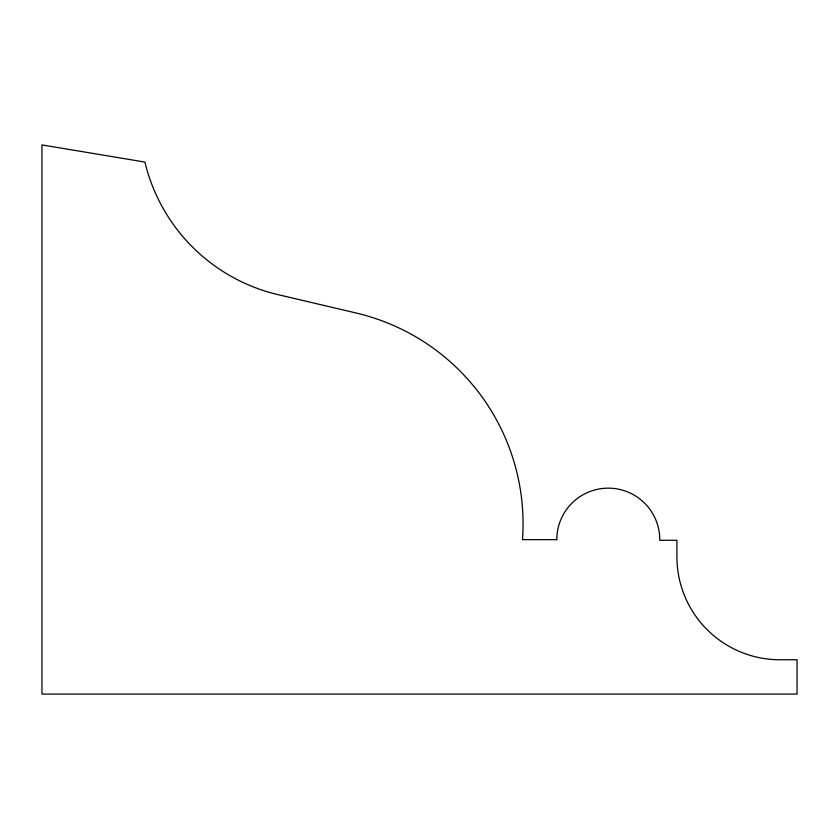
<?xml version="1.0" encoding="UTF-8"?>
<svg xmlns="http://www.w3.org/2000/svg" width="839" height="839" viewBox="0 0 839 839"><rect width="100%" height="100%" fill="white"/><g stroke="black" fill="none" stroke-linecap="round" stroke-linejoin="round"><path stroke-width="1.26" d="M556.792 539.634L522.466 539.634A216.452 216.452 0 0 0 356.176 313.02L277.992 294.625A178.99 178.99 0 0 1 144.916 162.084L41.95 144.916L41.95 694.084L797.05 694.084L797.05 659.758L779.892 659.758A102.966 102.966 0 0 1 676.916 556.792L676.916 540.274L659.758 540.274A51.483 51.483 0 0 0 608.6 488.151A51.483 51.483 0 0 0 556.792 539.634"/></g></svg>
